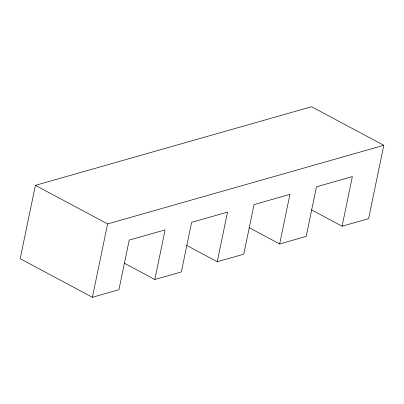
<?xml version="1.0" encoding="UTF-8"?>
<svg xmlns="http://www.w3.org/2000/svg" width="404" height="404" viewBox="0 0 404 404"><rect width="100%" height="100%" fill="white"/><g stroke="black" fill="none" stroke-linecap="round" stroke-linejoin="round"><path stroke-width="0.61" d="M311.534 209.878L342.082 226.2L368.61 218.65L383.8 145.304L311.595 106.727L35.39 185.35L20.2 258.696L92.405 297.273L118.933 289.719L129.204 240.102L165.1 229.886L154.823 279.502L124.275 263.181M92.405 297.273L107.59 223.927L383.8 145.304M186.693 245.415L217.241 261.736L227.518 212.12L191.627 222.336L181.351 271.953L154.823 279.502M249.117 227.649L279.664 243.966L289.936 194.354L254.045 204.57L243.769 254.182L217.241 261.736M342.082 226.2L352.359 176.583L316.468 186.799L306.192 236.416L279.664 243.966M35.39 185.35L107.59 223.927"/></g></svg>
